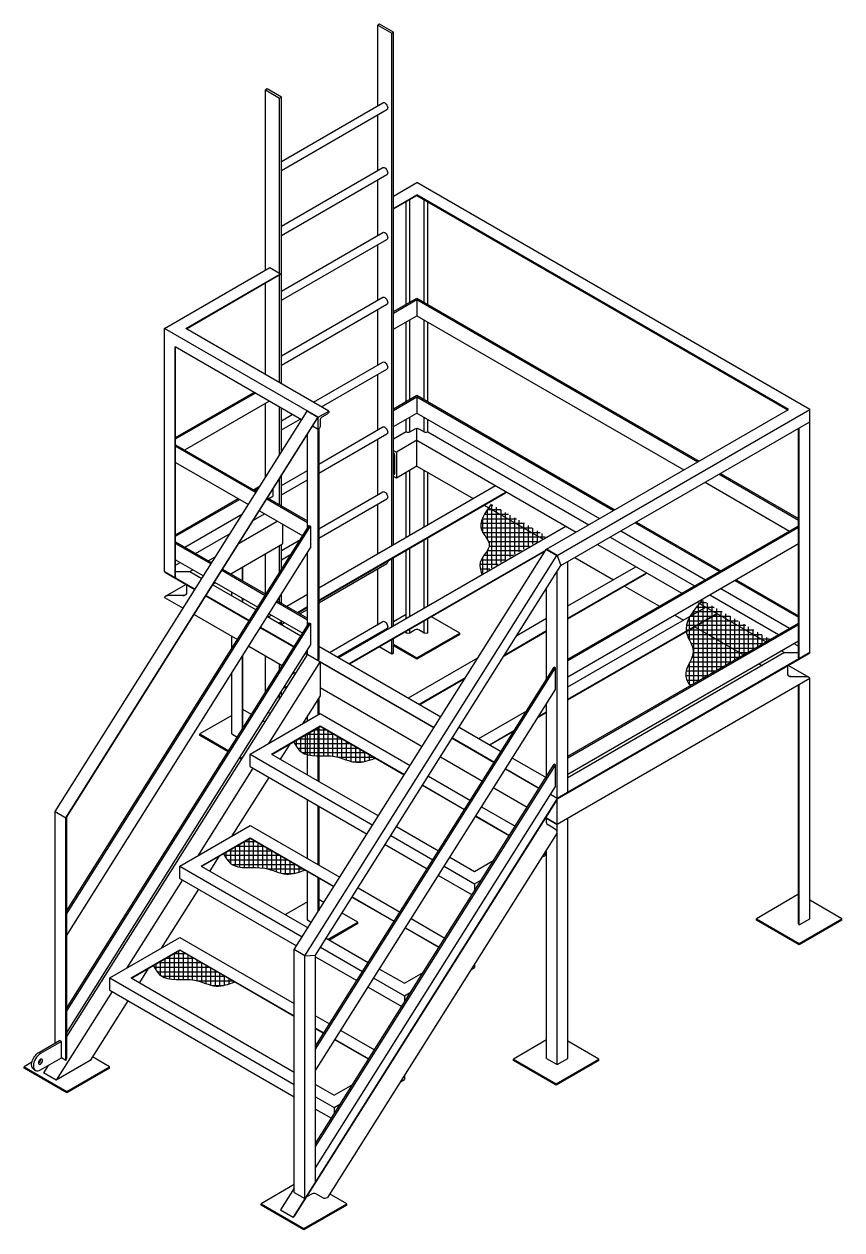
# Model space of a CAD drawing. Header units: millimetres. Extents: x 19346 to 58600, y -38600 to -1302.
# Drawn here: x 24451 to 26160, y -5406 to -2889 of the extents above; entities that cross this region are included whole.
import ezdxf

# ---------------------------------------------------------------- set-up
doc = ezdxf.new("R2010")
doc.units = ezdxf.units.MM
for name, color, linetype in [('M-ESCALERA EXISTENTE', 8, 'CONTINUOUS'), ('M-ESCALON', 2, 'CONTINUOUS'), ('M-ESTRUCTURA', 4, 'CONTINUOUS'), ('M-MALLA', 8, 'CONTINUOUS'), ('M-PLATINA', 1, 'CONTINUOUS')]:
    doc.layers.add(name, color=color, linetype=linetype)

msp = doc.modelspace()

# ---------------------------------------------------------------- hatches: boundary and pattern name
at = {"layer": 'M-MALLA'}
h = msp.add_hatch(dxfattribs=at)
h.set_pattern_fill('ANSI37', color=256, scale=3, angle=45)
h.set_pattern_definition([(90, (-984.35, -16.25), (-9.525, 0), []), (180, (-984.35, -16.25), (-9e-16, -9.525), [])])
edge = h.paths.add_edge_path()
edge.add_spline(control_points=[(25427, -3891), (25413.5, -3909.8), (25392.4, -3939.2), (25436.2, -3978.1), (25398.5, -4006.3), (25404.5, -4028.5), (25406.7, -4036.5)], knot_values=[0, 0, 0, 0, 58.772955, 91.694158, 133.55225, 157.271455, 157.271455, 157.271455, 157.271455], degree=3, periodic=0)
edge.add_line((25406.7, -4036.5), (25542.8, -3957.9))
edge.add_line((25542.8, -3957.9), (25427, -3891))
h = msp.add_hatch(dxfattribs=at)
h.set_pattern_fill('ANSI37', color=256, scale=3, angle=45)
h.set_pattern_definition([(90, (-562.385, -86.367), (-9.525, 0), []), (180, (-562.385, -86.367), (-9e-16, -9.525), [])])
edge = h.paths.add_edge_path()
edge.add_spline(control_points=[(25867.8, -4091.3), (25848.5, -4114.1), (25819, -4148.8), (25861.2, -4201.3), (25827.2, -4235.4), (25836.5, -4262.4), (25842.6, -4269.1), (25843.2, -4269.8)], knot_values=[0, 0, 0, 0, 76.620477, 116.539292, 165.208714, 189.692646, 192.537272, 192.537272, 192.537272, 192.537272], degree=3, periodic=0)
edge.add_line((25843.2, -4269.8), (26010.1, -4173.5))
edge.add_line((26010.1, -4173.5), (25867.8, -4091.3))
h = msp.add_hatch(dxfattribs=at)
h.set_pattern_fill('ANSI37', color=256, scale=3, angle=45)
h.set_pattern_definition([(90, (293.098, 467.047), (-9.525, 0), []), (180, (293.098, 467.047), (-9e-16, -9.525), [])])
edge = h.paths.add_edge_path()
edge.add_line((25069.7, -4355.4), (25014.2, -4387.5))
edge.add_spline(control_points=[(25014.2, -4387.5), (25018.8, -4395.4), (25036.4, -4424.7), (25094.9, -4407.7), (25142.7, -4436.2), (25171.3, -4426.2), (25184.4, -4421.6)], knot_values=[0.975363, 0.975363, 0.975363, 0.975363, 26.935522, 98.141249, 144.958834, 184.757423, 184.757423, 184.757423, 184.757423], degree=3, periodic=0)
edge.add_line((25184.4, -4421.6), (25069.7, -4355.4))
h = msp.add_hatch(dxfattribs=at)
h.set_pattern_fill('ANSI37', color=256, scale=3, angle=45)
h.set_pattern_definition([(90, (146.549, 233.524), (-9.525, 0), []), (180, (146.549, 233.524), (-9e-16, -9.525), [])])
edge = h.paths.add_edge_path()
edge.add_line((24923.2, -4588.9), (24867.6, -4621))
edge.add_spline(control_points=[(24867.6, -4621), (24872.3, -4628.9), (24889.8, -4658.3), (24948.3, -4641.2), (24996.1, -4669.8), (25024.7, -4659.8), (25037.9, -4655.2)], knot_values=[0.975363, 0.975363, 0.975363, 0.975363, 26.935522, 98.141249, 144.958834, 184.757423, 184.757423, 184.757423, 184.757423], degree=3, periodic=0)
edge.add_line((25037.9, -4655.2), (24923.2, -4588.9))
h = msp.add_hatch(dxfattribs=at)
h.set_pattern_fill('ANSI37', color=256, scale=3, angle=45)
edge = h.paths.add_edge_path()
edge.add_line((24776.6, -4822.5), (24721.1, -4854.5))
edge.add_spline(control_points=[(24721.1, -4854.5), (24725.7, -4862.4), (24743.3, -4891.8), (24801.8, -4874.8), (24849.6, -4903.3), (24878.2, -4893.3), (24891.3, -4888.7)], knot_values=[0.975363, 0.975363, 0.975363, 0.975363, 26.935522, 98.141249, 144.958834, 184.757423, 184.757423, 184.757423, 184.757423], degree=3, periodic=0)
edge.add_line((24891.3, -4888.7), (24776.6, -4822.5))

# ---------------------------------------------------------------- linework, layer by layer
at = {"layer": 'M-ESCALERA EXISTENTE', "extrusion": (5.55112e-17, 0.816497, 0.57735)}
for p, q in [((25193.7, -2889), (25190.2, -2891)), ((25190.2, -2891), (25219.5, -2907.9)), ((25190.2, -3059.2), (25190.2, -2891)), ((25223, -2905.9), (25193.7, -2889)), ((25219.5, -2907.9), (25223, -2905.9)), ((25219.5, -3977.5), (25219.5, -2907.9)), ((25223, -3975.5), (25223, -2905.9)), ((24959.2, -3024.3), (24955.7, -3026.4)), ((24955.7, -3026.4), (24985, -3043.3)), ((24955.7, -3402.1), (24955.7, -3026.4)), ((24988.6, -3041.3), (24959.2, -3024.3)), ((24985, -3043.3), (24988.6, -3041.3)), ((24985, -3408.9), (24985, -3043.3)), ((24988.6, -3639.4), (24988.6, -3041.3)), ((24988.6, -3175.6), (25200.7, -3053.2)), ((24988.6, -3194.8), (25209, -3067.5)), ((25190.2, -3194.6), (25190.2, -3078.4)), ((24988.6, -3311), (25200.7, -3188.5)), ((24988.6, -3330.2), (25209, -3202.9)), ((25190.2, -3330), (25190.2, -3213.7)), ((24988.6, -3446.4), (25200.7, -3323.9)), ((24988.6, -3465.5), (25209, -3338.3)), ((25190.2, -3465.4), (25190.2, -3349.1)), ((24985, -3637.3), (24985, -3412.2)), ((24955.7, -3620.4), (24955.7, -3429.1)), ((24988.6, -3581.8), (25200.7, -3459.3)), ((24988.6, -3600.9), (25209, -3473.6)), ((25190.2, -3600.7), (25190.2, -3484.5)), ((25055.9, -3678.3), (25200.7, -3594.7)), ((25072.5, -3687.8), (25209, -3609)), ((25190.2, -3736.1), (25190.2, -3619.9)), ((24955.7, -3834.9), (24955.7, -3680.4)), ((24985, -3788.4), (24985, -3688.9)), ((24988.6, -3782.8), (24988.6, -3691)), ((24988.6, -3717.2), (25011.2, -3704.1)), ((24988.6, -3736.3), (25027.8, -3713.6)), ((25066.7, -3807.4), (25200.7, -3730)), ((25066.7, -3826.6), (25209, -3744.4)), ((25190.2, -3871.5), (25190.2, -3755.3)), ((24988.6, -3852.5), (25043.3, -3820.9)), ((24985, -3892.5), (24985, -3837.7)), ((24988.6, -3894.5), (24988.6, -3832.1)), ((24988.6, -3871.7), (25043.3, -3840.1)), ((25066.7, -3942.8), (25200.7, -3865.4)), ((25066.7, -3961.9), (25209, -3879.8)), ((25190.2, -3994.4), (25190.2, -3890.6)), ((24988.6, -3987.9), (25028.5, -3964.9)), ((24988.6, -4028.2), (24988.6, -3975.5)), ((24955.7, -4078.6), (24955.7, -3994.4)), ((24985, -4033.8), (24985, -3977.5)), ((24988.6, -4007.1), (25009.5, -3994.9)), ((25223, -4144.7), (25223, -4002.4)), ((25066.7, -4097.3), (25209, -4015.1)), ((25190.2, -4142.2), (25190.2, -4026)), ((25219.5, -4146.7), (25219.5, -4004.5)), ((24985, -4095.6), (24985, -4084.8)), ((24988.6, -4097.6), (24988.6, -4079.2)), ((25027.4, -4120), (25043.3, -4110.8)), ((25089.3, -4200.5), (25200.7, -4136.2)), ((25105.8, -4210.1), (25209, -4150.5)), ((25190.2, -4163.6), (25190.2, -4161.4)), ((25219.5, -4204.5), (25219.5, -4173.7)), ((25223, -4202.5), (25223, -4171.7)), ((25219.5, -4204.5), (25192.8, -4189.1)), ((25223, -4202.5), (25219.5, -4204.5))]:
    msp.add_line(p, q, dxfattribs=at)
at = {"layer": 'M-ESCALERA EXISTENTE', "extrusion": (-2.4037e-17, -1.38778e-17, -1)}
for centre in [(25204.9, -3060.3), (25204.9, -3195.7), (25204.9, -3331.1), (25204.9, -3466.5), (25204.9, -3601.8), (25204.9, -3737.2), (25204.9, -3872.6), (25204.9, -4143.3)]:
    msp.add_ellipse(centre, major_axis=(-4.15, 7.18), ratio=0.57735, start_param=0, end_param=3.141593, dxfattribs=at)
at = {"layer": 'M-ESCALERA EXISTENTE', "extrusion": (1.68259e-16, 9.71445e-17, -1)}
msp.add_ellipse((25204.9, -4008), major_axis=(4.15, -7.18), ratio=0.57735, start_param=-1.024942, end_param=0, dxfattribs=at)
at = {"layer": 'M-ESCALON', "extrusion": (5.55112e-17, 0.816497, 0.57735)}
for p, q in [((24923.2, -4413), (25069.7, -4328.4)), ((25069.7, -4328.4), (25257.5, -4436.9)), ((24967.8, -4413), (25069.7, -4354.2)), ((25069.7, -4354.2), (25245.6, -4455.8)), ((24968.9, -4413.6), (25069.7, -4355.4)), ((25245.1, -4456.7), (25069.7, -4355.4)), ((24923.2, -4438.8), (24923.2, -4413)), ((24923.2, -4413), (25179.4, -4561)), ((24967.8, -4413), (25191.3, -4542.1)), ((24923.2, -4438.8), (25167.5, -4579.9)), ((25371, -4529.3), (25283.2, -4478.7)), ((25283.8, -4477.8), (25371.5, -4528.5)), ((25295.7, -4458.9), (25383.4, -4509.6)), ((25407, -4523.2), (25477.2, -4563.7)), ((25464.8, -4583.5), (25394.5, -4542.9)), ((25395.1, -4542.1), (25465.3, -4582.6)), ((24776.6, -4646.6), (24923.2, -4562)), ((24923.2, -4562), (25110.6, -4670.2)), ((25229.4, -4564.1), (25317.2, -4614.7)), ((24821.3, -4646.6), (24923.2, -4587.7)), ((24822.3, -4647.2), (24923.2, -4588.9)), ((24923.2, -4587.7), (25098.7, -4689.1)), ((24923.2, -4587.7), (24923.2, -4588.9)), ((25098.1, -4690), (24923.2, -4588.9)), ((25205.6, -4601.9), (25293.3, -4652.6)), ((25217.5, -4583), (25305.3, -4633.6)), ((25340.7, -4628.3), (25392.1, -4658)), ((25533, -4628.2), (25538.7, -4625)), ((25538.7, -4619.3), (25538.7, -4625)), ((24776.6, -4672.4), (24776.6, -4646.6)), ((24776.6, -4646.6), (25032.4, -4794.3)), ((24821.3, -4646.6), (25044.3, -4775.3)), ((25328.8, -4647.2), (25392.1, -4683.8)), ((25392.1, -4658), (25432.5, -4634.7)), ((24776.6, -4672.4), (25020.5, -4813.2)), ((25316.9, -4666.2), (25387.1, -4706.7)), ((25392.1, -4683.8), (25407, -4675.2)), ((25148.7, -4692.2), (25236.5, -4742.8)), ((25392.1, -4683.8), (25392.1, -4698.8)), ((25224, -4762.6), (25136.3, -4712)), ((25136.8, -4711.1), (25224.6, -4761.8)), ((25260, -4756.4), (25330.3, -4797)), ((25317.8, -4816.8), (25247.6, -4776.2)), ((25248.1, -4775.4), (25318.4, -4815.9)), ((24630.1, -4880.1), (24776.6, -4795.5)), ((24776.6, -4795.5), (25015.5, -4933.4)), ((25082.5, -4797.4), (25170.2, -4848)), ((24674.7, -4880.1), (24776.6, -4821.3)), ((24675.8, -4880.7), (24776.6, -4822.5)), ((24776.6, -4821.3), (25015.5, -4959.2)), ((24776.6, -4821.3), (24776.6, -4822.5)), ((25015.5, -4960.4), (24776.6, -4822.5)), ((25070.6, -4816.3), (25158.3, -4866.9)), ((25060.2, -4836.1), (25146.4, -4885.8)), ((25392.1, -4851.5), (25392.1, -4858.5)), ((24630.1, -4905.9), (24630.1, -4880.1)), ((24630.1, -4880.1), (25015.5, -5102.6)), ((24674.7, -4880.1), (25015.5, -5076.8)), ((25181.9, -4880.5), (25245.6, -4917.3)), ((25193.8, -4861.6), (25245.6, -4891.5)), ((25245.6, -4891.5), (25285.1, -4868.7)), ((25385.1, -4862.5), (25392.1, -4858.5)), ((24630.1, -4905.9), (25015.5, -5128.4)), ((25169.9, -4899.4), (25240.2, -4940)), ((25245.6, -4917.3), (25259.6, -4909.2)), ((25245.6, -4917.3), (25245.6, -4931.5)), ((25101.2, -5008.6), (25171.4, -5049.2)), ((25113.1, -4989.7), (25183.3, -5030.3)), ((25170.8, -5050.1), (25100.6, -5009.5)), ((25245.6, -5083.6), (25245.6, -5092)), ((25060.2, -5102.6), (25099, -5125)), ((25099, -5125), (25137.7, -5102.7)), ((25237.2, -5096.8), (25245.6, -5092)), ((25060.2, -5128.4), (25099, -5150.8)), ((25060.2, -5154.2), (25093.2, -5173.3)), ((25099, -5150.8), (25112.2, -5143.2)), ((25099, -5150.8), (25099, -5164.1))]:
    msp.add_line(p, q, dxfattribs=at)
at = {"layer": 'M-ESTRUCTURA', "extrusion": (5.55112e-17, 0.816497, 0.57735)}
for p, q in [((25223, -3247.8), (25271.9, -3219.6)), ((26092.6, -3693.4), (25271.9, -3219.6)), ((25223, -3274.8), (25271.9, -3246.6)), ((25224.9, -3272.6), (25271.9, -3245.4)), ((26047.9, -3693.4), (25271.9, -3245.4)), ((25271.9, -3246.6), (26046.9, -3694)), ((25223, -3271.5), (25224.9, -3272.6)), ((25249.6, -3473.7), (25249.6, -3259.5)), ((25257.1, -3469.4), (25257.1, -3255.1)), ((25286.8, -3469.4), (25286.8, -3255.1)), ((25294.3, -3473.7), (25294.3, -3259.5)), ((24744.4, -3524.2), (24964.5, -3397.1)), ((24964.5, -3397.1), (24986.9, -3410)), ((24789, -3524.2), (24986.9, -3410)), ((24790.1, -3524.8), (24985.5, -3411.9)), ((25223, -3489.1), (25271.9, -3460.8)), ((25223, -3492.3), (25271.9, -3464)), ((25271.9, -3460.8), (25861.4, -3801.1)), ((25271.9, -3464), (25858.6, -3802.7)), ((25271.9, -3464), (25271.9, -3497.9)), ((25223, -3526.1), (25271.9, -3497.9)), ((25271.9, -3497.9), (25829.3, -3819.7)), ((25249.6, -3676.8), (25249.6, -3510.8)), ((25257.1, -3672.4), (25257.1, -3506.5)), ((25286.8, -3672.4), (25286.8, -3506.5)), ((25294.3, -3676.8), (25294.3, -3510.8)), ((24744.4, -4031.8), (24744.4, -3524.2)), ((25065.7, -3709.7), (24744.4, -3524.2)), ((25088, -3696.8), (24789, -3524.2)), ((24766.7, -4044.7), (24766.7, -3562.9)), ((25031, -3715.4), (24766.7, -3562.9)), ((24767.7, -4042.6), (24767.7, -3563.5)), ((24767.7, -3751.9), (24930.9, -3657.7)), ((24767.7, -3755.1), (24933.7, -3659.3)), ((25223, -3692.1), (25271.9, -3663.9)), ((25223, -3695.3), (25271.9, -3667.1)), ((25271.9, -3663.9), (25685.5, -3902.7)), ((25271.9, -3667.1), (25682.7, -3904.3)), ((25271.9, -3667.1), (25271.9, -3701)), ((24516.1, -4532.8), (25042.4, -3697.3)), ((24786.8, -3778), (24963, -3676.2)), ((25042.4, -3697.3), (25043.3, -3696.8)), ((25064.7, -3710.2), (25042.4, -3697.3)), ((25065.7, -3709.7), (25088, -3696.8)), ((25542.7, -3985.1), (26047.9, -3693.4)), ((25565, -3998), (26092.6, -3693.4)), ((26092.6, -4201.1), (26092.6, -3693.4)), ((24538.5, -4545.7), (25064.7, -3710.2)), ((24539.5, -4545), (25065.7, -3709.7)), ((25065.7, -4217.3), (25065.7, -3709.7)), ((25069.4, -3715.9), (25069.4, -3729)), ((25084.2, -3703.3), (25072.9, -3709.8)), ((25223, -3729.2), (25271.9, -3701)), ((25249.6, -3740.1), (25249.6, -3713.8)), ((25257.1, -3740.1), (25257.1, -3709.5)), ((25271.9, -3701), (25653.4, -3921.2)), ((25286.8, -3740.1), (25286.8, -3709.5)), ((25294.3, -3740.1), (25294.3, -3713.8)), ((25572.5, -4019.5), (26092.6, -3719.2)), ((25043.3, -3941.3), (25043.3, -3745.1)), ((25065.7, -3735.5), (25053.7, -3728.6)), ((25066.7, -3734.4), (25066.7, -4215.2)), ((25249.6, -3740.1), (25223, -3755.5)), ((25257.1, -3740.1), (25268.4, -3733.6)), ((25271.9, -3811.9), (25271.9, -3732.8)), ((25275.5, -3733.6), (25286.8, -3740.1)), ((25294.3, -3740.1), (25630.6, -3934.3)), ((26069.2, -4211.8), (26069.2, -3732.7)), ((26070.3, -4214), (26070.3, -3732.1)), ((24767.7, -3767), (24937, -3864.7)), ((24767.7, -3770.2), (24935.5, -3867.1)), ((25271.9, -3757.7), (25228.9, -3782.6)), ((25271.9, -3757.7), (25604.3, -3949.6)), ((25223, -3779.2), (25228.9, -3782.6)), ((25225.4, -3826.5), (25225.4, -3788.6)), ((25228.9, -3782.6), (25228.9, -3836.7)), ((24767.7, -3804.1), (24919.8, -3891.9)), ((25271.9, -3811.9), (25228.9, -3836.7)), ((25249.6, -3960.1), (25249.6, -3824.7)), ((25257.1, -3955.8), (25257.1, -3820.4)), ((25271.9, -3811.9), (25389.2, -3879.5)), ((25286.8, -3938.7), (25286.8, -3820.4)), ((25294.3, -3934.3), (25294.3, -3824.7)), ((25228.9, -3836.7), (25223, -3833.3)), ((25873.9, -3845.4), (26050.2, -3947.2)), ((25903.2, -3828.5), (26069.2, -3924.4)), ((25906, -3826.9), (26069.2, -3921.1)), ((24930.5, -3861), (24944.3, -3853)), ((24933.3, -3862.6), (24941.1, -3858.1)), ((24962.6, -3879.5), (24971.1, -3874.7)), ((24971.1, -3859.8), (24971.1, -3874.7)), ((25066.7, -4065.7), (25436.1, -3852.5)), ((25066.7, -4091.5), (25458.4, -3865.4)), ((25066.7, -4092.7), (25457, -3867.3)), ((24767.7, -3955), (24898.4, -3879.5)), ((24767.7, -3958.2), (24901.2, -3881.2)), ((24958.2, -3880.2), (25043.3, -3929.4)), ((24959.7, -3877.9), (25043.3, -3926.1)), ((25412.5, -3893), (25535.7, -3964.2)), ((24786.8, -3981.1), (24907.6, -3911.3)), ((24900.2, -3972.3), (24979.7, -3926.4)), ((24930.4, -3924.4), (24953.3, -3911.2)), ((24942.6, -3905), (25033.2, -3957.4)), ((24539.5, -4741.1), (25046.8, -3935.7)), ((24539.5, -4747.2), (25049.6, -3937.3)), ((24990.9, -3932.9), (24990.9, -3974.1)), ((25046.8, -3935.7), (25049.6, -3937.3)), ((25049.6, -3937.3), (25049.6, -3982.3)), ((25107.8, -4211.2), (25582.6, -3937.1)), ((25587.4, -4214.5), (26069.2, -3936.2)), ((25587.4, -4217.7), (26069.2, -3939.5)), ((25698.1, -3947), (25874.4, -4048.8)), ((25727.4, -3930.1), (25903.7, -4031.8)), ((25730.2, -3928.4), (25906.5, -4030.2)), ((24767.7, -3970.1), (24843.2, -4013.6)), ((24767.7, -3973.3), (24841.7, -4016)), ((24809.5, -3994.2), (24881.6, -3952.6)), ((24882.8, -4036.5), (24990.9, -3974.1)), ((25286.8, -4107.9), (25286.8, -3965.7)), ((25294.3, -4103.6), (25294.3, -3961.3)), ((25587.4, -4251.5), (26069.2, -3973.3)), ((25648.9, -3975.4), (25825.2, -4077.1)), ((25675.3, -3960.1), (25851.6, -4061.9)), ((24539.5, -4792.1), (25049.6, -3982.3)), ((24835.9, -4009.4), (24851.4, -4000.5)), ((25015.5, -4821.1), (25541.8, -3985.6)), ((25037.8, -4834), (25564.1, -3998.5)), ((25043.3, -4144.4), (25043.3, -3992.3)), ((25130.1, -4224.1), (25541, -3986.9)), ((25131.2, -4224.7), (25539.8, -3988.8)), ((25249.6, -4129.3), (25249.6, -3987.1)), ((25257.1, -4125), (25257.1, -3982.8)), ((25541.8, -3985.6), (25564.1, -3998.5)), ((25565, -3998), (25542.7, -3985.1)), ((25564.1, -3998.5), (25565, -3998)), ((25565, -3998), (25572.5, -4019.5)), ((25602, -4002.4), (25682.3, -4048.8)), ((24767.7, -4007.2), (24826, -4040.8)), ((24767.7, -4018.3), (24777.4, -4012.8)), ((24865.9, -4026.8), (24956.5, -4079.1)), ((24907.4, -4050.7), (24907.4, -4022.3)), ((24908.4, -4051.3), (24908.4, -4021.7)), ((25060.2, -4832.8), (25572.5, -4019.5)), ((25587.4, -4492.8), (25587.4, -4010.9)), ((25587.4, -4103.6), (25729.2, -4021.7)), ((24744.4, -4031.8), (24808.4, -4068.8)), ((24807.7, -4069.9), (24746.6, -4034.6)), ((24767.7, -4031.8), (24797.1, -4031.8)), ((24797.1, -4031.8), (24803.8, -4028)), ((24797.1, -4031.8), (24822.5, -4046.5)), ((24864.4, -4029.1), (24955, -4081.5)), ((24885, -4037.8), (24885, -4035.2)), ((25565, -5061.2), (25565, -4031.3)), ((25587.4, -4129.3), (25751.5, -4034.6)), ((25587.4, -4130.5), (25750.1, -4036.6)), ((25935.8, -4050.4), (26069.2, -4127.4)), ((25938.6, -4048.8), (26069.2, -4124.2)), ((24746.6, -4083.2), (24788.7, -4058.9)), ((24790.1, -4059.7), (24790.1, -4077.9)), ((24845.2, -4059.6), (24935.8, -4111.9)), ((24846.6, -4057.4), (24850.7, -4055.1)), ((24848.8, -4054), (24939.4, -4106.3)), ((24885, -4082.6), (24885, -4074.9)), ((25542.7, -4256.7), (25542.7, -4066.8)), ((25705.6, -4062.3), (25778.3, -4104.2)), ((25906.5, -4067.3), (26050.2, -4150.3)), ((24744.4, -4086), (24783.4, -4108.5)), ((24783.1, -4081.9), (24751.4, -4081.9)), ((24921.1, -4135.4), (24830.5, -4083.1)), ((24831.2, -4082), (24921.8, -4134.3)), ((24907.4, -4095.5), (24907.4, -4087.8)), ((24908.4, -4096.1), (24908.4, -4088.4)), ((24978.6, -4095.1), (25043.3, -4132.4)), ((24980.1, -4092.7), (25043.3, -4129.2)), ((25000, -4104.2), (25043.3, -4079.2)), ((25857.3, -4095.7), (26001.1, -4178.7)), ((25883.7, -4080.4), (26027.4, -4163.4)), ((24806.1, -4121.7), (24896.8, -4174)), ((24959.4, -4125.5), (25029.6, -4166.1)), ((24961.3, -4126.6), (24967.9, -4122.7)), ((24963, -4119.9), (25033.2, -4160.4)), ((25022.4, -4117.1), (25043.3, -4105)), ((25023.4, -4117.7), (25043.3, -4106.2)), ((25249.6, -4121.6), (25223, -4136.9)), ((25587.4, -4272.8), (25875.7, -4106.3)), ((25587.4, -4298.6), (25898.1, -4119.2)), ((25587.4, -4299.8), (25896.7, -4121.2)), ((25810.4, -4122.7), (25828.8, -4133.4)), ((24539.5, -4944.2), (25046.8, -4138.8)), ((24539.5, -4950.2), (25049.6, -4140.4)), ((25014.9, -4189.5), (24944.6, -4149)), ((24945.3, -4147.9), (25015.6, -4188.4)), ((24983.6, -4139.5), (24990.3, -4135.6)), ((24984.6, -4140.1), (24991.3, -4136.2)), ((24985, -4140.3), (24985, -4139.9)), ((24988.6, -4142.4), (24988.6, -4137.8)), ((24988.6, -4142.4), (24995.3, -4138.5)), ((25046.8, -4138.8), (25049.6, -4140.4)), ((25049.6, -4140.4), (25049.6, -4185.4)), ((25257.1, -4160.3), (25257.1, -4152)), ((25286.8, -4160.3), (25286.8, -4134.9)), ((25294.3, -4160.3), (25294.3, -4130.5)), ((25480.8, -4165.1), (25542.7, -4129.3)), ((25587.4, -4417.5), (26069.2, -4139.3)), ((25587.4, -4420.7), (26069.2, -4142.5)), ((25852.2, -4146.9), (25954.2, -4205.7)), ((24885, -4192.6), (24885, -4167.2)), ((25249.6, -4160.3), (25249.6, -4156.3)), ((25268.4, -4153.7), (25257.1, -4160.3)), ((25286.8, -4160.3), (25275.5, -4153.7)), ((25454.1, -4207.5), (25542.7, -4156.3)), ((25455.3, -4205.6), (25542.7, -4155.1)), ((25587.4, -4454.6), (26069.2, -4176.4)), ((24539.5, -4995.2), (25049.6, -4185.4)), ((24920.3, -4187.6), (24990.6, -4228.1)), ((25042.6, -4205.5), (25038.4, -4203.1)), ((25039.1, -4202), (25307.8, -4357.1)), ((25043.3, -4204.4), (25043.3, -4195.4)), ((25066.7, -4187.5), (25321.8, -4334.8)), ((26092.6, -4201.1), (25565, -4505.7)), ((26039.9, -4201.1), (25587.4, -4462.3)), ((26033.2, -4197.2), (26039.9, -4201.1)), ((26039.9, -4201.1), (26069.2, -4201.1)), ((26059.5, -4182), (26069.2, -4187.6)), ((25043.3, -4204.4), (24539.5, -5002.6)), ((24907.4, -4360.2), (24907.4, -4208.1)), ((24908.4, -4358.5), (24908.4, -4206.5)), ((24955.7, -4283.4), (24955.7, -4208)), ((25069.7, -4219.7), (24961.7, -4390.8)), ((24985, -4236.9), (24985, -4224.9)), ((24988.6, -4231.3), (24988.6, -4227)), ((25069.7, -4219.7), (25069.7, -4291.5)), ((25307.1, -4358.2), (25069.7, -4221.2)), ((25254.4, -4295.8), (25399, -4212.3)), ((26090.4, -4203.8), (25565, -4507.2)), ((25986.3, -4224.3), (25993, -4228.1)), ((26046.9, -4247.1), (26046.9, -4229)), ((26048.3, -4228.1), (26090.4, -4252.4)), ((24885, -4370.8), (24885, -4243.6)), ((25012, -4245.1), (25016, -4242.8)), ((25014.1, -4241.7), (25018.3, -4244.1)), ((25060.2, -5022.7), (25558.7, -4231.3)), ((25060.2, -5028.7), (25561.5, -4232.9)), ((25276.7, -4308.7), (25373.5, -4252.8)), ((25561.5, -4232.9), (25558.7, -4231.3)), ((25561.5, -4277.8), (25561.5, -4232.9)), ((26053.9, -4251.1), (26085.6, -4251.1)), ((24993, -4275.2), (25001.9, -4270.1)), ((25060.2, -5073.7), (25561.5, -4277.8)), ((25069.7, -4273.8), (25282.8, -4396.8)), ((25277.7, -4309.3), (25372.3, -4254.7)), ((26092.6, -4255.2), (25565, -4559.8)), ((26069.2, -4767.3), (26069.2, -4268.7)), ((26070.3, -4769.4), (26070.3, -4268.1)), ((26092.6, -4756.6), (26092.6, -4255.2)), ((26092.6, -4255.2), (26092.6, -4255.2)), ((26092.6, -4255.2), (26092.6, -4255.2)), ((24985, -4296.8), (24985, -4287.9)), ((24988.6, -4291.2), (24988.6, -4282.3)), ((25069.7, -4291.5), (25033, -4349.6)), ((25065.7, -4330.8), (25065.7, -4297.9)), ((25066.7, -4296.3), (25066.7, -4330.2)), ((24965.1, -4328.4), (24961, -4326)), ((25400.9, -4380.4), (25501.3, -4322.5)), ((25525, -4335.7), (25542.7, -4325.5)), ((25526.2, -4333.9), (25542.7, -4324.4)), ((25542.7, -4459.8), (25542.7, -4307.7)), ((25043.3, -4343.7), (25043.3, -4333.3)), ((25069.7, -4354.2), (25069.7, -4355.4)), ((24885, -4370.8), (24896.5, -4377.4)), ((25043.3, -4456.6), (25043.3, -4370.6)), ((25065.7, -4469.5), (25065.7, -4357.7)), ((25066.7, -4357.2), (25066.7, -4470.1)), ((25345.9, -4379.2), (25433.7, -4429.8)), ((25360, -4356.8), (25447.7, -4407.5)), ((25423.2, -4393.3), (25475.7, -4363)), ((25424.3, -4393.9), (25474.5, -4364.9)), ((25006.2, -4392.1), (24986.3, -4423.7)), ((25433, -4430.9), (25345.2, -4380.3)), ((25320.9, -4418.9), (25408.6, -4469.5)), ((25471.3, -4421.1), (25541.5, -4461.6)), ((24929.2, -4442.3), (24813.8, -4625.1)), ((25060.2, -5225.8), (25558.7, -4434.3)), ((25060.2, -5231.8), (25561.5, -4435.9)), ((25526.8, -4485.1), (25456.5, -4444.5)), ((25457.2, -4443.4), (25527.5, -4484)), ((25561.5, -4435.9), (25558.7, -4434.3)), ((25561.5, -4480.9), (25561.5, -4435.9)), ((24962.4, -4461.5), (24885.1, -4583.9)), ((25565, -4505.7), (25013.3, -5379.7)), ((25060.2, -5276.8), (25561.5, -4480.9)), ((25432.2, -4483.1), (25502.4, -4523.7)), ((25565, -4505.7), (25551, -4497.6)), ((25564.3, -4508.2), (25015.6, -5377.6)), ((25043.3, -4631.3), (25043.3, -4508.2)), ((25065.7, -4644.2), (25065.7, -4521.1)), ((25066.7, -4521.7), (25066.7, -4644.8)), ((25565, -4507.2), (25564.8, -4507)), ((24516.1, -5016), (24516.1, -4532.8)), ((24516.1, -4532.8), (24538.5, -4545.7)), ((24538.5, -5052.5), (24538.5, -4545.7)), ((24539.5, -4545), (24539.5, -5048)), ((25542.2, -4553.5), (25542.2, -4543.3)), ((25565, -4559.8), (25542.2, -4546.6)), ((25542.2, -4546.6), (25565, -4559.8)), ((25542.7, -4556.7), (25542.7, -4546.9)), ((25587.4, -5048.3), (25587.4, -4546.9)), ((25565, -4577.5), (25084.7, -5338.5)), ((25561.5, -4570.1), (25545.7, -4560.9)), ((25565, -4559.8), (25565, -4559.8)), ((24858.3, -4626.4), (24839.1, -4656.9)), ((25542.7, -5048.3), (25542.7, -4612.9)), ((24782, -4675.5), (24665.9, -4859.4)), ((25043.3, -4759.9), (25043.3, -4658.3)), ((25065.7, -4741.5), (25065.7, -4671.2)), ((25066.7, -4671.8), (25066.7, -4739.8)), ((24815.2, -4694.7), (24737.2, -4818.2)), ((26070.3, -4769.4), (26092.6, -4756.6)), ((25051.2, -4764.5), (25043.3, -4759.9)), ((25015.5, -5328), (25015.5, -4821.1)), ((25037.8, -4834), (25015.5, -4821.1)), ((25060.2, -5305.5), (25060.2, -4832.8)), ((25037.8, -5340.8), (25037.8, -4834)), ((24710.4, -4860.7), (24691.9, -4890)), ((24634.8, -4908.6), (24518, -5093.7)), ((24668.1, -4927.8), (24589.4, -5052.5)), ((25060.2, -4959.2), (25089.5, -4976.1)), ((25060.2, -4985), (25077.6, -4995)), ((25077, -4995.9), (25060.2, -4986.2)), ((24481.7, -5035.9), (24525.4, -5010.6)), ((24529.2, -5012.8), (24485.4, -5038)), ((24529.2, -5012.8), (24525.4, -5010.6)), ((24529.2, -5047.2), (24529.2, -5012.8)), ((24485.4, -5072.4), (24529.2, -5047.2)), ((24589.4, -5052.5), (24518, -5093.7)), ((24538.5, -5052.5), (24529.2, -5047.2)), ((25542.7, -5048.3), (25565, -5061.2)), ((25565, -5061.2), (25587.4, -5048.3)), ((24474.9, -5073.5), (24471.2, -5071.3)), ((24501.2, -5063.3), (24491.6, -5078.5)), ((24518, -5093.7), (24491.6, -5078.5)), ((25015.5, -5319.2), (24987, -5364.4)), ((25015.5, -5328), (25037.8, -5340.8)), ((25041, -5337.3), (25051.1, -5331.5)), ((25060, -5330.4), (25075.8, -5339.5)), ((24987, -5364.4), (25013.3, -5379.7))]:
    msp.add_line(p, q, dxfattribs=at)
at = {"layer": 'M-ESTRUCTURA'}
msp.add_line((25037.8, -4834), (25060.2, -4832.8), dxfattribs=at)
at = {"layer": 'M-ESTRUCTURA', "extrusion": (2.16333e-16, 1.249e-16, -1)}
msp.add_ellipse((25219.8, -3268.2), major_axis=(3.65, -6.33), ratio=0.57735, start_param=-0.539104, end_param=0.118998, dxfattribs=at)
at = {"layer": 'M-ESTRUCTURA', "extrusion": (3.08763e-16, 2.42363e-16, -1)}
msp.add_ellipse((24981.8, -3405.6), major_axis=(3.65, -6.33), ratio=0.57735, start_param=-0.539104, end_param=0, dxfattribs=at)
at = {"layer": 'M-ESTRUCTURA', "extrusion": (-2.60689e-16, 2.14608e-16, -1)}
msp.add_ellipse((25083, -3698.2), major_axis=(-3.65, -6.33), ratio=0.57735, start_param=-2.109901, end_param=-1.031692, dxfattribs=at)
at = {"layer": 'M-ESTRUCTURA', "extrusion": (1.62518e-17, -5.30789e-17, -1)}
msp.add_ellipse((25057.8, -3708.4), major_axis=(9.28, 2.84), ratio=0.495591, start_param=0.77025, end_param=0.891909, dxfattribs=at)
at = {"layer": 'M-ESTRUCTURA'}
for centre, major_axis, ratio, start_param, end_param in [((25072.9, -3713.9), (-2.49, -4.31), 0.57735, -2.356194, -0.785398), ((25253.4, -3736.5), (7.31, 0), 0.57735, -2.109901, -1.031692), ((25290.5, -3736.5), (7.31, 0), 0.57735, -2.109901, -1.031692), ((25221.9, -3786.6), (-2.49, 4.31), 0.57735, -2.356194, -1.125234), ((25221.9, -3824.5), (2.49, -4.31), 0.57735, -0.445562, 0.785398), ((25544.9, -3989.6), (-9.28, -2.84), 0.495591, -1.506156, -1.384497), ((25547.7, -3986.5), (3.65, -6.33), 0.57735, -2.109901, -2.084799), ((24752, -4031.5), (-7.65, 0), 0.57735, 0.078037, 0.785398), ((24783.1, -4077.9), (7.03, 0), 0.57735, -1.570796, 0), ((24752, -4086.3), (-7.65, 0), 0.57735, -1.492759, -0.078037), ((25271.9, -4155.8), (-4.97, 0), 0.57735, -2.356194, -0.785398), ((26085, -4200.7), (7.65, 0), 0.57735, -0.785398, -0.078037), ((26053.9, -4247.1), (-7.03, 0), 0.57735, 0, 1.570796), ((26085, -4255.6), (7.65, 0), 0.57735, 0.078992, 1.492759), ((25561.2, -4503), (1.92, -6.18), 0.535732, 0.429011, 0.967554), ((25561.2, -4575.8), (-1.92, 6.18), 0.535732, -2.017965, -0.603242), ((26076.5, -4767.3), (-7.31, 0), 0.57735, 0, 0.539104), ((24485.4, -5055.2), (-10.5, -18.2), 0.57735, -2.356194, 0.785398), ((24481.7, -5053.1), (3.11, 5.38), 0.57735, -2.493838, -0.785398), ((24481.7, -5053.1), (3.11, 5.38), 0.57735, -0.785398, -0.647755), ((25081.3, -5336), (6.89, 2.14), 0.49479, -2.634545, -1.219822), ((25009.1, -5377.7), (-6.89, -2.14), 0.49479, -4.205341, -3.666798)]:
    msp.add_ellipse(centre, major_axis=major_axis, ratio=ratio, start_param=start_param, end_param=end_param, dxfattribs=at)
at = {"layer": 'M-ESTRUCTURA', "extrusion": (-2.36652e-16, 2.0073e-16, -1)}
msp.add_ellipse((25064.4, -3730.4), major_axis=(-3.65, -6.33), ratio=0.57735, start_param=-2.109901, end_param=-1.031692, dxfattribs=at)
at = {"layer": 'M-ESTRUCTURA', "extrusion": (3.89446e-17, -1.66533e-16, -1)}
msp.add_ellipse((25271.9, -3735.6), major_axis=(4.97, 0), ratio=0.57735, start_param=-2.356194, end_param=-0.785398, dxfattribs=at)
at = {"layer": 'M-ESTRUCTURA', "extrusion": (1.60822e-16, 2.21048e-16, -1)}
for centre in [(25453.4, -3861), (25746.5, -4030.2), (25893, -4114.8)]:
    msp.add_ellipse(centre, major_axis=(3.65, -6.33), ratio=0.57735, start_param=-0.539104, end_param=0, dxfattribs=at)
at = {"layer": 'M-ESTRUCTURA', "extrusion": (1.16698e-17, 1.66533e-16, -1)}
msp.add_ellipse((24752, -4031.5), major_axis=(-7.65, 0), ratio=0.57735, start_param=-0.785398, end_param=-0.078037, dxfattribs=at)
at = {"layer": 'M-ESTRUCTURA', "extrusion": (8.30475e-17, -5.55112e-17, -1)}
msp.add_ellipse((24760.4, -4042.6), major_axis=(7.31, 0), ratio=0.57735, start_param=0, end_param=0.539104, dxfattribs=at)
at = {"layer": 'M-ESTRUCTURA', "extrusion": (-7.31367e-17, 1.66533e-16, -1)}
msp.add_ellipse((24783.1, -4077.9), major_axis=(7.03, 0), ratio=0.57735, start_param=0, end_param=1.570796, dxfattribs=at)
at = {"layer": 'M-ESTRUCTURA', "extrusion": (-3.21314e-17, 1.11022e-16, -1)}
msp.add_ellipse((24752, -4086.3), major_axis=(-7.65, 0), ratio=0.57735, start_param=0.078037, end_param=1.492759, dxfattribs=at)
at = {"layer": 'M-ESTRUCTURA', "extrusion": (-3.68075e-17, -2.22045e-16, -1)}
msp.add_ellipse((25253.4, -4156.6), major_axis=(-7.31, 0), ratio=0.57735, start_param=-2.109901, end_param=-1.031692, dxfattribs=at)
at = {"layer": 'M-ESTRUCTURA', "extrusion": (-5.40095e-17, -1.11022e-16, -1)}
msp.add_ellipse((25290.5, -4156.6), major_axis=(-7.31, 0), ratio=0.57735, start_param=-2.109901, end_param=-1.031692, dxfattribs=at)
at = {"layer": 'M-ESTRUCTURA', "extrusion": (-4.75358e-17, 1.66533e-16, -1)}
msp.add_ellipse((26085, -4200.7), major_axis=(7.65, 0), ratio=0.57735, start_param=0.078037, end_param=0.785398, dxfattribs=at)
at = {"layer": 'M-ESTRUCTURA', "extrusion": (7.35318e-17, -5.55112e-17, -1)}
msp.add_ellipse((25059.4, -4215.2), major_axis=(7.31, 0), ratio=0.57735, start_param=0, end_param=0.539104, dxfattribs=at)
at = {"layer": 'M-ESTRUCTURA', "extrusion": (-1.18833e-17, 1.19826e-33, -1)}
msp.add_ellipse((26076.5, -4211.8), major_axis=(-7.31, 0), ratio=0.57735, start_param=-0.539104, end_param=0, dxfattribs=at)
at = {"layer": 'M-ESTRUCTURA', "extrusion": (-7.75543e-17, 1.66533e-16, -1)}
msp.add_ellipse((26053.9, -4247.1), major_axis=(-7.03, 0), ratio=0.57735, start_param=-1.570796, end_param=0, dxfattribs=at)
at = {"layer": 'M-ESTRUCTURA', "extrusion": (6.7809e-17, 1.11022e-16, -1)}
msp.add_ellipse((26085, -4255.6), major_axis=(7.65, 0), ratio=0.57735, start_param=-1.492759, end_param=-0.078037, dxfattribs=at)
at = {"layer": 'M-ESTRUCTURA', "extrusion": (1.09669e-16, 2.08421e-16, -1)}
msp.add_ellipse((25545.7, -4555.6), major_axis=(-1.76, 5.68), ratio=0.535732, start_param=-2.616387, end_param=-1.045591, dxfattribs=at)
at = {"layer": 'M-ESTRUCTURA', "extrusion": (7.95482e-17, 8.22703e-17, -1)}
msp.add_ellipse((24481.7, -5053.1), major_axis=(-10.5, -18.2), ratio=0.57735, start_param=0, end_param=2.356194, dxfattribs=at)
at = {"layer": 'M-ESTRUCTURA', "extrusion": (-6.4674e-17, 1.65537e-16, -1)}
msp.add_ellipse((24485.4, -5055.2), major_axis=(3.11, 5.38), ratio=0.57735, start_param=-5.497787, end_param=0.785398, dxfattribs=at)
at = {"layer": 'M-ESTRUCTURA', "extrusion": (4.62143e-17, -3.07527e-17, -1)}
msp.add_ellipse((24532.2, -5051.6), major_axis=(5.37, 8.06), ratio=0.615289, start_param=0.746263, end_param=1.285367, dxfattribs=at)
at = {"layer": 'M-ESTRUCTURA', "extrusion": (1.16079e-16, 9.41619e-17, -1)}
msp.add_ellipse((25054.6, -5333.5), major_axis=(6.33, 1.97), ratio=0.49479, start_param=-1.999807, end_param=-0.429011, dxfattribs=at)
at = {"layer": 'M-MALLA'}
for points in [[(25427, -3891), (25407.5, -3946.4), (25423, -3975.5), (25404.2, -4012.9), (25406.7, -4036.5)], [(25867.8, -4091.3), (25835.3, -4160.7), (25849, -4198.2), (25833.6, -4244.4), (25841.3, -4267.7), (25843.2, -4269.8)], [(25013.7, -4386.6), (25029.8, -4408.2), (25100.3, -4417.7), (25145.5, -4430), (25184.4, -4421.6)], [(24867.1, -4620.1), (24883.2, -4641.7), (24953.8, -4651.2), (24999, -4663.5), (25037.9, -4655.2)], [(24720.6, -4853.6), (24736.7, -4875.2), (24807.2, -4884.7), (24852.4, -4897.1), (24891.3, -4888.7)]]:
    msp.add_spline(points, degree=3, dxfattribs=at)
at = {"layer": 'M-PLATINA', "extrusion": (5.55112e-17, 0.816497, 0.57735)}
for p, q in [((25361.3, -4160.3), (25302, -4126.1)), ((25186.6, -4165.7), (25184.6, -4164.6)), ((25187.4, -4163), (25189.3, -4164.1)), ((25271.9, -4211.8), (25361.3, -4160.3)), ((25361.3, -4163.4), (25271.9, -4215)), ((25361.3, -4163.4), (25361.3, -4160.3)), ((25223, -4183.6), (25271.9, -4211.8)), ((25271.9, -4215), (25223, -4186.8)), ((25271.9, -4215), (25271.9, -4211.8)), ((24926.3, -4330.1), (24908.4, -4319.8)), ((24885, -4332.1), (24818, -4370.8)), ((24953.9, -4346.1), (24949.9, -4343.7)), ((24818, -4370.8), (24878.7, -4405.8)), ((24818, -4373.9), (24818, -4370.8)), ((24877.2, -4408.1), (24818, -4373.9)), ((24904.7, -4424), (24900.8, -4421.7)), ((24902.2, -4419.4), (24906.2, -4421.7)), ((26069.2, -4705.6), (25980.9, -4756.6)), ((25043.3, -4721.3), (24997, -4748)), ((25077.5, -4722.7), (25066.7, -4716.5)), ((26159.6, -4756.6), (26092.6, -4717.9)), ((25148.5, -4763.7), (25115.6, -4744.7)), ((25980.9, -4756.6), (26070.3, -4808.1)), ((25980.9, -4759.7), (25980.9, -4756.6)), ((26070.3, -4808.1), (26159.6, -4756.6)), ((26159.6, -4759.7), (26159.6, -4756.6)), ((25086.3, -4799.6), (25148.5, -4763.7)), ((25148.5, -4766.9), (25089.1, -4801.2)), ((25148.5, -4766.9), (25148.5, -4763.7)), ((26070.3, -4811.3), (25980.9, -4759.7)), ((26159.6, -4759.7), (26070.3, -4811.3)), ((26070.3, -4811.3), (26070.3, -4808.1)), ((25542.7, -5009.6), (25473.3, -5049.6)), ((25652, -5049.6), (25587.4, -5012.3)), ((24467.5, -5056), (24451.1, -5065.5)), ((24629.8, -5065.5), (24594.2, -5044.9)), ((25473.3, -5049.6), (25562.7, -5101.2)), ((25473.3, -5052.8), (25473.3, -5049.6)), ((25562.7, -5104.4), (25473.3, -5052.8)), ((25562.7, -5101.2), (25652, -5049.6)), ((25652, -5052.8), (25562.7, -5104.4)), ((25652, -5052.8), (25652, -5049.6)), ((24451.1, -5065.5), (24540.5, -5117.1)), ((24451.1, -5068.7), (24451.1, -5065.5)), ((24540.5, -5120.2), (24451.1, -5068.7)), ((24540.5, -5117.1), (24629.8, -5065.5)), ((24629.8, -5068.7), (24540.5, -5120.2)), ((24629.8, -5068.7), (24629.8, -5065.5)), ((25562.7, -5104.4), (25562.7, -5101.2)), ((24540.5, -5120.2), (24540.5, -5117.1)), ((25015.5, -5311.6), (24946.5, -5351.5)), ((25125.2, -5351.5), (25089.5, -5330.9)), ((24946.5, -5351.5), (25035.8, -5403)), ((24946.5, -5354.6), (24946.5, -5351.5)), ((25035.8, -5406.2), (24946.5, -5354.6)), ((25035.8, -5403), (25125.2, -5351.5)), ((25125.2, -5354.6), (25035.8, -5406.2)), ((25125.2, -5354.6), (25125.2, -5351.5)), ((25035.8, -5406.2), (25035.8, -5403))]:
    msp.add_line(p, q, dxfattribs=at)

doc.saveas('drawing.dxf')
